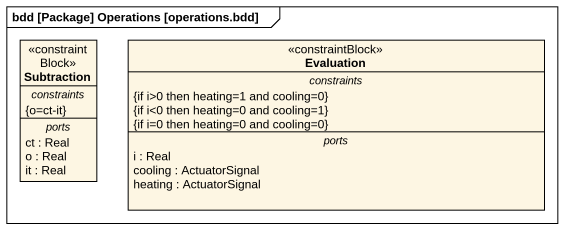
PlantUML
@startuml
mainframe bdd [Package] Operations [operations.bdd]
hide circle
hide empty members
class Subtraction <<constraintBlock>> {
  -- constraints --
  {o=ct-it}
  -- ports --
  ct : Real
  o : Real
  it : Real
}
class Evaluation <<constraintBlock>> {
  -- constraints --
  {if i>0 then heating=1 and cooling=0}
  {if i<0 then heating=0 and cooling=1}
  {if i=0 then heating=0 and cooling=0}
  -- ports --
  i : Real
  cooling : ActuatorSignal
  heating : ActuatorSignal
}
@enduml
